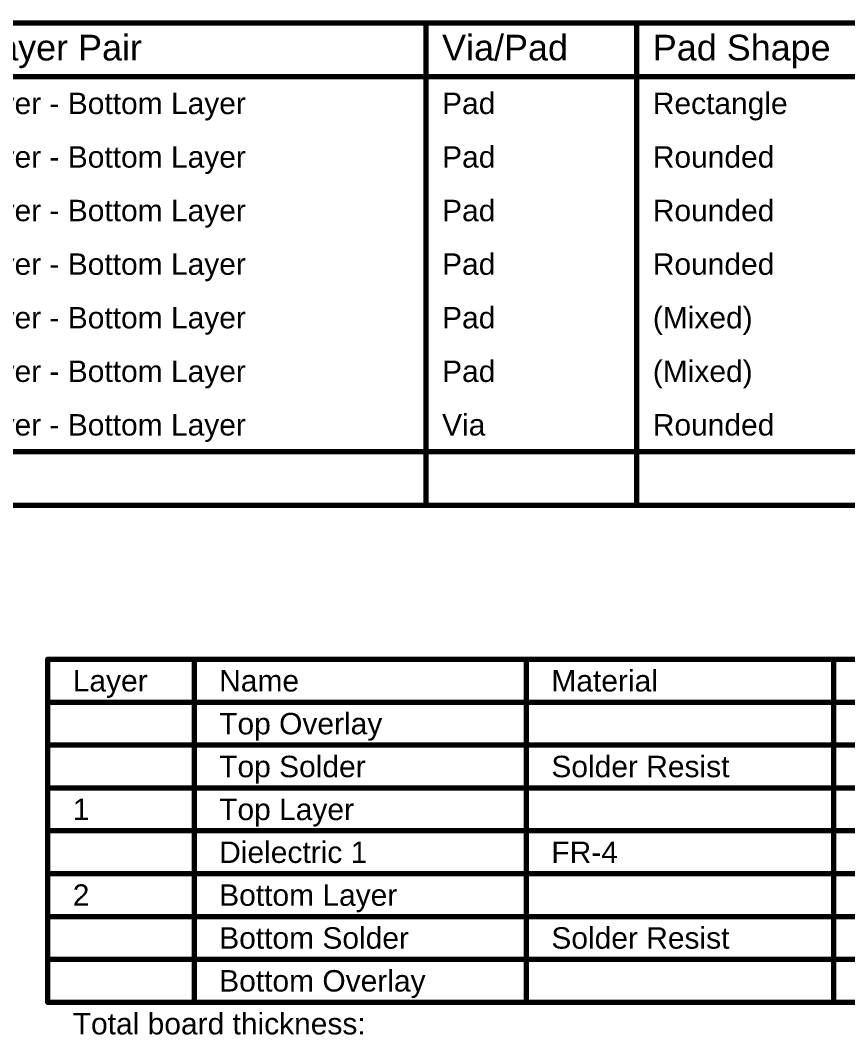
# Model space of a CAD drawing. Header units: inches. Extents: x -8 to 208, y -3 to 109.
# Drawn here: x 90.5 to 149.3, y 37 to 109.1 of the extents above; entities that cross this region are included whole.
import ezdxf

# ---------------------------------------------------------------- set-up
doc = ezdxf.new("R2010")
doc.units = ezdxf.units.IN
doc.layers.add('DrillDrawing', color=1, linetype='Continuous')
doc.layers.add('Mechanical3', color=76, linetype='Continuous')
doc.styles.add('Arial', font='', dxfattribs={"height": 0.2})
doc.styles.get('Arial').set_extended_font_data('Arial')

msp = doc.modelspace()

# ---------------------------------------------------------------- linework, layer by layer
at = {"layer": 'DrillDrawing'}
for points in [[(-7.379, 108.953, 0.381, 0.381, 0), (170.932, 108.953, 0.381, 0.381, 0)], [(119.358, 74.663, 0.381, 0.381, 0), (119.358, 108.953, 0.381, 0.381, 0)], [(134.34, 74.663, 0.381, 0.381, 0), (134.34, 108.953, 0.381, 0.381, 0)], [(-7.379, 105.143, 0.381, 0.381, 0), (170.932, 105.143, 0.381, 0.381, 0)], [(-7.379, 78.473, 0.381, 0.381, 0), (170.932, 78.473, 0.381, 0.381, 0)], [(-7.379, 74.663, 0.381, 0.381, 0), (170.932, 74.663, 0.381, 0.381, 0)]]:
    msp.add_lwpolyline(points, format="xyseb", dxfattribs=at)
for points in [[(119.263, 108.953, 0.191, 0.191, 1), (119.453, 108.953, 0.191, 0.191, 1)], [(134.245, 108.953, 0.191, 0.191, 1), (134.435, 108.953, 0.191, 0.191, 1)], [(119.263, 74.663, 0.191, 0.191, 1), (119.453, 74.663, 0.191, 0.191, 1)], [(134.245, 74.663, 0.191, 0.191, 1), (134.435, 74.663, 0.191, 0.191, 1)]]:
    msp.add_lwpolyline(points, format="xyseb", close=True, dxfattribs=at)
at = {"layer": 'Mechanical3'}
for points in [[(92.465, 63.703, 0.381, 0.381, 0), (207.75, 63.703, 0.381, 0.381, 0)], [(92.465, 39.319, 0.381, 0.381, 0), (92.465, 63.703, 0.381, 0.381, 0)], [(102.876, 39.319, 0.381, 0.381, 0), (102.876, 63.703, 0.381, 0.381, 0)], [(126.492, 39.319, 0.381, 0.381, 0), (126.492, 63.703, 0.381, 0.381, 0)], [(148.33, 39.319, 0.381, 0.381, 0), (148.33, 63.703, 0.381, 0.381, 0)], [(92.465, 60.655, 0.381, 0.381, 0), (207.75, 60.655, 0.381, 0.381, 0)], [(92.465, 57.607, 0.381, 0.381, 0), (102.876, 57.607, 0.381, 0.381, 0)], [(102.876, 57.607, 0.381, 0.381, 0), (126.492, 57.607, 0.381, 0.381, 0)], [(126.492, 57.607, 0.381, 0.381, 0), (148.33, 57.607, 0.381, 0.381, 0)], [(148.33, 57.607, 0.381, 0.381, 0), (164.836, 57.607, 0.381, 0.381, 0)], [(92.465, 54.559, 0.381, 0.381, 0), (102.876, 54.559, 0.381, 0.381, 0)], [(102.876, 54.559, 0.381, 0.381, 0), (126.492, 54.559, 0.381, 0.381, 0)], [(126.492, 54.559, 0.381, 0.381, 0), (148.33, 54.559, 0.381, 0.381, 0)], [(148.33, 54.559, 0.381, 0.381, 0), (164.836, 54.559, 0.381, 0.381, 0)], [(92.465, 51.511, 0.381, 0.381, 0), (102.876, 51.511, 0.381, 0.381, 0)], [(102.876, 51.511, 0.381, 0.381, 0), (126.492, 51.511, 0.381, 0.381, 0)], [(126.492, 51.511, 0.381, 0.381, 0), (148.33, 51.511, 0.381, 0.381, 0)], [(148.33, 51.511, 0.381, 0.381, 0), (164.836, 51.511, 0.381, 0.381, 0)], [(92.465, 48.463, 0.381, 0.381, 0), (102.876, 48.463, 0.381, 0.381, 0)], [(102.876, 48.463, 0.381, 0.381, 0), (126.492, 48.463, 0.381, 0.381, 0)], [(126.492, 48.463, 0.381, 0.381, 0), (148.33, 48.463, 0.381, 0.381, 0)], [(148.33, 48.463, 0.381, 0.381, 0), (164.836, 48.463, 0.381, 0.381, 0)], [(92.465, 45.415, 0.381, 0.381, 0), (102.876, 45.415, 0.381, 0.381, 0)], [(102.876, 45.415, 0.381, 0.381, 0), (126.492, 45.415, 0.381, 0.381, 0)], [(126.492, 45.415, 0.381, 0.381, 0), (148.33, 45.415, 0.381, 0.381, 0)], [(148.33, 45.415, 0.381, 0.381, 0), (164.836, 45.415, 0.381, 0.381, 0)], [(92.465, 42.367, 0.381, 0.381, 0), (102.876, 42.367, 0.381, 0.381, 0)], [(102.876, 42.367, 0.381, 0.381, 0), (126.492, 42.367, 0.381, 0.381, 0)], [(126.492, 42.367, 0.381, 0.381, 0), (148.33, 42.367, 0.381, 0.381, 0)], [(148.33, 42.367, 0.381, 0.381, 0), (164.836, 42.367, 0.381, 0.381, 0)], [(92.465, 39.319, 0.381, 0.381, 0), (102.876, 39.319, 0.381, 0.381, 0)], [(102.876, 39.319, 0.381, 0.381, 0), (126.492, 39.319, 0.381, 0.381, 0)], [(126.492, 39.319, 0.381, 0.381, 0), (148.33, 39.319, 0.381, 0.381, 0)], [(148.33, 39.319, 0.381, 0.381, 0), (164.836, 39.319, 0.381, 0.381, 0)]]:
    msp.add_lwpolyline(points, format="xyseb", dxfattribs=at)
for points in [[(92.369, 63.703, 0.191, 0.191, 1), (92.56, 63.703, 0.191, 0.191, 1)], [(92.369, 63.703, 0.191, 0.191, 1), (92.56, 63.703, 0.191, 0.191, 1)], [(102.781, 63.703, 0.191, 0.191, 1), (102.972, 63.703, 0.191, 0.191, 1)], [(126.397, 63.703, 0.191, 0.191, 1), (126.587, 63.703, 0.191, 0.191, 1)], [(148.235, 63.703, 0.191, 0.191, 1), (148.425, 63.703, 0.191, 0.191, 1)], [(92.369, 60.655, 0.191, 0.191, 1), (92.56, 60.655, 0.191, 0.191, 1)], [(92.369, 57.607, 0.191, 0.191, 1), (92.56, 57.607, 0.191, 0.191, 1)], [(102.781, 57.607, 0.191, 0.191, 1), (102.972, 57.607, 0.191, 0.191, 1)], [(102.781, 57.607, 0.191, 0.191, 1), (102.972, 57.607, 0.191, 0.191, 1)], [(126.397, 57.607, 0.191, 0.191, 1), (126.587, 57.607, 0.191, 0.191, 1)], [(126.397, 57.607, 0.191, 0.191, 1), (126.587, 57.607, 0.191, 0.191, 1)], [(148.235, 57.607, 0.191, 0.191, 1), (148.425, 57.607, 0.191, 0.191, 1)], [(148.235, 57.607, 0.191, 0.191, 1), (148.425, 57.607, 0.191, 0.191, 1)], [(92.369, 54.559, 0.191, 0.191, 1), (92.56, 54.559, 0.191, 0.191, 1)], [(102.781, 54.559, 0.191, 0.191, 1), (102.972, 54.559, 0.191, 0.191, 1)], [(102.781, 54.559, 0.191, 0.191, 1), (102.972, 54.559, 0.191, 0.191, 1)], [(126.397, 54.559, 0.191, 0.191, 1), (126.587, 54.559, 0.191, 0.191, 1)], [(126.397, 54.559, 0.191, 0.191, 1), (126.587, 54.559, 0.191, 0.191, 1)], [(148.235, 54.559, 0.191, 0.191, 1), (148.425, 54.559, 0.191, 0.191, 1)], [(148.235, 54.559, 0.191, 0.191, 1), (148.425, 54.559, 0.191, 0.191, 1)], [(92.369, 51.511, 0.191, 0.191, 1), (92.56, 51.511, 0.191, 0.191, 1)], [(102.781, 51.511, 0.191, 0.191, 1), (102.972, 51.511, 0.191, 0.191, 1)], [(102.781, 51.511, 0.191, 0.191, 1), (102.972, 51.511, 0.191, 0.191, 1)], [(126.397, 51.511, 0.191, 0.191, 1), (126.587, 51.511, 0.191, 0.191, 1)], [(126.397, 51.511, 0.191, 0.191, 1), (126.587, 51.511, 0.191, 0.191, 1)], [(148.235, 51.511, 0.191, 0.191, 1), (148.425, 51.511, 0.191, 0.191, 1)], [(148.235, 51.511, 0.191, 0.191, 1), (148.425, 51.511, 0.191, 0.191, 1)], [(92.369, 48.463, 0.191, 0.191, 1), (92.56, 48.463, 0.191, 0.191, 1)], [(102.781, 48.463, 0.191, 0.191, 1), (102.972, 48.463, 0.191, 0.191, 1)], [(102.781, 48.463, 0.191, 0.191, 1), (102.972, 48.463, 0.191, 0.191, 1)], [(126.397, 48.463, 0.191, 0.191, 1), (126.587, 48.463, 0.191, 0.191, 1)], [(126.397, 48.463, 0.191, 0.191, 1), (126.587, 48.463, 0.191, 0.191, 1)], [(148.235, 48.463, 0.191, 0.191, 1), (148.425, 48.463, 0.191, 0.191, 1)], [(148.235, 48.463, 0.191, 0.191, 1), (148.425, 48.463, 0.191, 0.191, 1)], [(92.369, 45.415, 0.191, 0.191, 1), (92.56, 45.415, 0.191, 0.191, 1)], [(102.781, 45.415, 0.191, 0.191, 1), (102.972, 45.415, 0.191, 0.191, 1)], [(102.781, 45.415, 0.191, 0.191, 1), (102.972, 45.415, 0.191, 0.191, 1)], [(126.397, 45.415, 0.191, 0.191, 1), (126.587, 45.415, 0.191, 0.191, 1)], [(126.397, 45.415, 0.191, 0.191, 1), (126.587, 45.415, 0.191, 0.191, 1)], [(148.235, 45.415, 0.191, 0.191, 1), (148.425, 45.415, 0.191, 0.191, 1)], [(148.235, 45.415, 0.191, 0.191, 1), (148.425, 45.415, 0.191, 0.191, 1)], [(92.369, 42.367, 0.191, 0.191, 1), (92.56, 42.367, 0.191, 0.191, 1)], [(102.781, 42.367, 0.191, 0.191, 1), (102.972, 42.367, 0.191, 0.191, 1)], [(102.781, 42.367, 0.191, 0.191, 1), (102.972, 42.367, 0.191, 0.191, 1)], [(126.397, 42.367, 0.191, 0.191, 1), (126.587, 42.367, 0.191, 0.191, 1)], [(126.397, 42.367, 0.191, 0.191, 1), (126.587, 42.367, 0.191, 0.191, 1)], [(148.235, 42.367, 0.191, 0.191, 1), (148.425, 42.367, 0.191, 0.191, 1)], [(148.235, 42.367, 0.191, 0.191, 1), (148.425, 42.367, 0.191, 0.191, 1)], [(92.369, 39.319, 0.191, 0.191, 1), (92.56, 39.319, 0.191, 0.191, 1)], [(92.369, 39.319, 0.191, 0.191, 1), (92.56, 39.319, 0.191, 0.191, 1)], [(102.781, 39.319, 0.191, 0.191, 1), (102.972, 39.319, 0.191, 0.191, 1)], [(102.781, 39.319, 0.191, 0.191, 1), (102.972, 39.319, 0.191, 0.191, 1)], [(102.781, 39.319, 0.191, 0.191, 1), (102.972, 39.319, 0.191, 0.191, 1)], [(126.397, 39.319, 0.191, 0.191, 1), (126.587, 39.319, 0.191, 0.191, 1)], [(126.397, 39.319, 0.191, 0.191, 1), (126.587, 39.319, 0.191, 0.191, 1)], [(126.397, 39.319, 0.191, 0.191, 1), (126.587, 39.319, 0.191, 0.191, 1)], [(148.235, 39.319, 0.191, 0.191, 1), (148.425, 39.319, 0.191, 0.191, 1)], [(148.235, 39.319, 0.191, 0.191, 1), (148.425, 39.319, 0.191, 0.191, 1)], [(148.235, 39.319, 0.191, 0.191, 1), (148.425, 39.319, 0.191, 0.191, 1)]]:
    msp.add_lwpolyline(points, format="xyseb", close=True, dxfattribs=at)

# ---------------------------------------------------------------- texts
at = {"layer": 'DrillDrawing', "style": 'Arial'}
for s, height, p in [('Drill Layer Pair', 1.8288, (82.412, 106.286)), ('Via/Pad', 1.8288, (120.501, 106.286)), ('Pad Shape', 1.8288, (135.483, 106.286)), ('Top Layer - Bottom Layer', 1.524, (82.412, 102.476)), ('Pad', 1.524, (120.501, 102.476)), ('Rectangle', 1.524, (135.483, 102.476)), ('Pad', 1.524, (120.501, 98.666)), ('Rounded', 1.524, (135.483, 98.666)), ('Top Layer - Bottom Layer', 1.524, (82.412, 98.666)), ('Top Layer - Bottom Layer', 1.524, (82.412, 94.856)), ('Pad', 1.524, (120.501, 94.856)), ('Rounded', 1.524, (135.483, 94.856)), ('Top Layer - Bottom Layer', 1.524, (82.412, 91.046)), ('Pad', 1.524, (120.501, 91.046)), ('Rounded', 1.524, (135.483, 91.046)), ('Top Layer - Bottom Layer', 1.524, (82.412, 87.236)), ('Pad', 1.524, (120.501, 87.236)), ('(Mixed)', 1.524, (135.483, 87.236)), ('Top Layer - Bottom Layer', 1.524, (82.412, 83.426)), ('Pad', 1.524, (120.501, 83.426)), ('(Mixed)', 1.524, (135.483, 83.426)), ('Top Layer - Bottom Layer', 1.524, (82.412, 79.616)), ('Via', 1.524, (120.501, 79.616)), ('Rounded', 1.524, (135.483, 79.616))]:
    msp.add_text(s, height=height, dxfattribs=at).set_placement(p)
at = {"layer": 'Mechanical3', "style": 'Arial'}
for s, p in [('Layer', (94.243, 61.417)), ('Name', (104.654, 61.417)), ('Material', (128.27, 61.417)), ('Top Overlay', (104.654, 58.369)), ('Top Solder', (104.654, 55.321)), ('Solder Resist', (128.27, 55.321)), ('1', (94.243, 52.273)), ('Top Layer', (104.654, 52.273)), ('Dielectric 1', (104.654, 49.225)), ('FR-4', (128.27, 49.225)), ('2', (94.243, 46.177)), ('Bottom Layer', (104.654, 46.177)), ('Bottom Solder', (104.654, 43.129)), ('Solder Resist', (128.27, 43.129)), ('Bottom Overlay', (104.654, 40.081)), ('Total board thickness:', (94.243, 37.033))]:
    msp.add_text(s, height=1.524, dxfattribs=at).set_placement(p)

doc.saveas('drawing.dxf')
